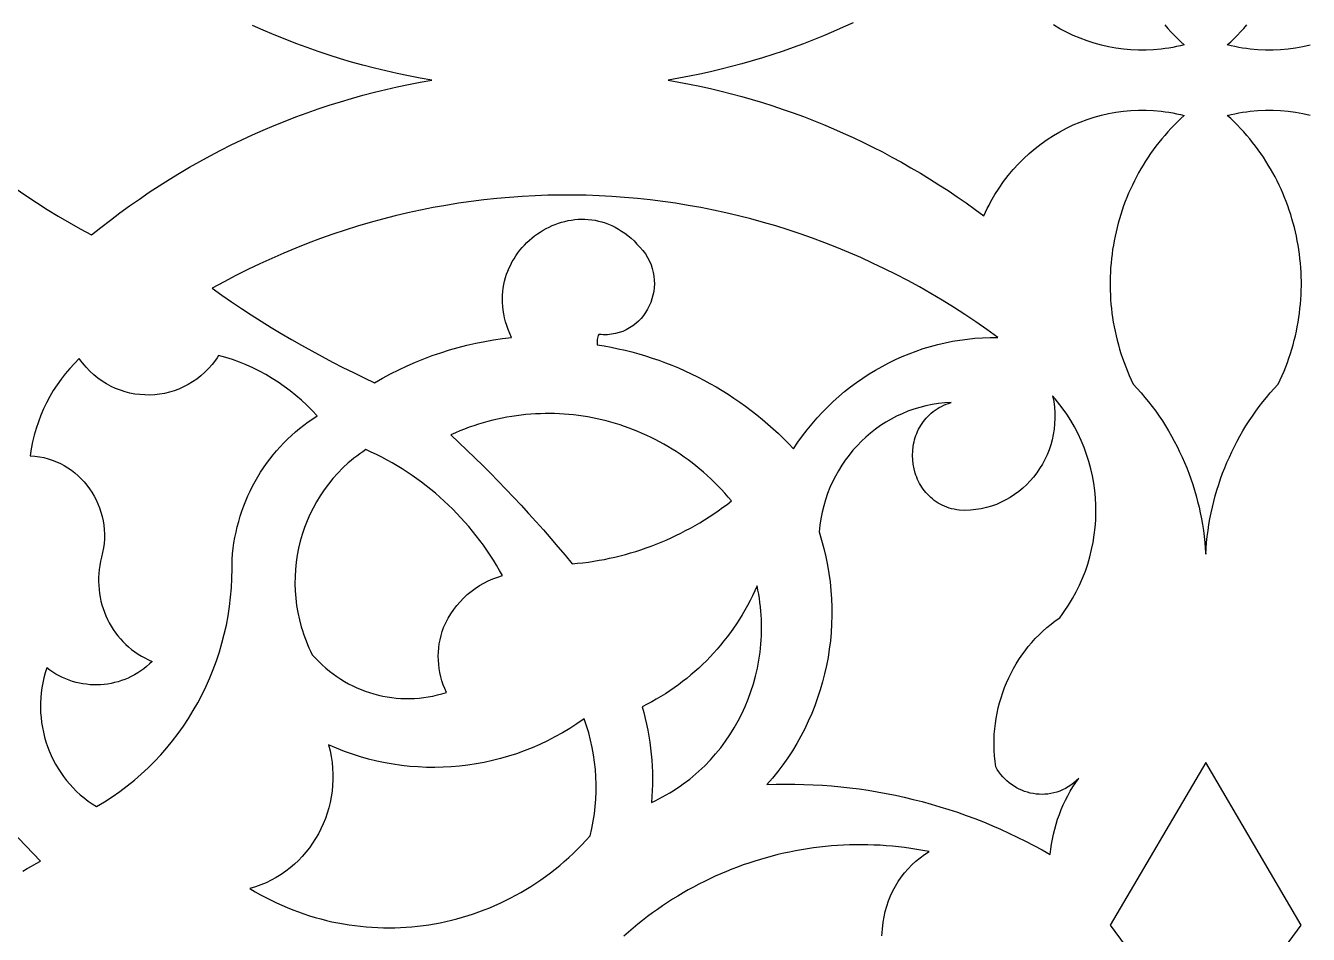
# Model space of a CAD drawing. Extents: x -1429 to -724, y 80 to 630.
# Drawn here: x -1128.4 to -1072.3, y 319.8 to 359.6 of the extents above; entities that cross this region are included whole.
import ezdxf

# ---------------------------------------------------------------- set-up
doc = ezdxf.new("R2010")
doc.units = 0
doc.layers.add('LAYER_1', color=18, linetype='CONTINUOUS')

msp = doc.modelspace()

# ---------------------------------------------------------------- linework, layer by layer
at = {"layer": 'LAYER_1'}
msp.add_lwpolyline([(-1156.799, 357.173, -0.414214), (-1076.799, 437.173, -0.414214), (-996.799, 357.173, -0.414214), (-1076.799, 277.173, -0.414214)], format="xyb", close=True, dxfattribs=at)
for points in [[(-1128.891, 352.451), (-1128.431, 352.129), (-1127.966, 351.817), (-1127.495, 351.513), (-1127.018, 351.219), (-1126.536, 350.935), (-1126.047, 350.66), (-1125.554, 350.396), (-1125.144, 350.725), (-1124.729, 351.047), (-1124.311, 351.362), (-1123.887, 351.67), (-1123.46, 351.97), (-1123.028, 352.263), (-1122.593, 352.549), (-1122.154, 352.827), (-1121.71, 353.097), (-1121.263, 353.36), (-1120.813, 353.616), (-1120.358, 353.863), (-1119.901, 354.104), (-1119.439, 354.336), (-1118.975, 354.561), (-1118.507, 354.778), (-1118.037, 354.987), (-1117.563, 355.189), (-1117.086, 355.382), (-1116.607, 355.568), (-1116.125, 355.746), (-1115.64, 355.916), (-1115.153, 356.078), (-1114.663, 356.232), (-1114.171, 356.378), (-1113.676, 356.516), (-1113.179, 356.646), (-1112.681, 356.768), (-1112.18, 356.881), (-1111.677, 356.987), (-1111.173, 357.084), (-1110.667, 357.173), (-1111.173, 357.262), (-1111.677, 357.36), (-1112.18, 357.465), (-1112.681, 357.579), (-1113.179, 357.7), (-1113.676, 357.83), (-1114.171, 357.968), (-1114.663, 358.114), (-1115.153, 358.268), (-1115.64, 358.43), (-1116.125, 358.6), (-1116.607, 358.778), (-1117.086, 358.964), (-1117.563, 359.158), (-1118.037, 359.359), (-1118.507, 359.568)], [(-1092.226, 359.688), (-1092.657, 359.491), (-1093.09, 359.301), (-1093.526, 359.118), (-1093.965, 358.941), (-1094.405, 358.771), (-1094.849, 358.607), (-1095.294, 358.45), (-1095.742, 358.3), (-1096.191, 358.157), (-1096.643, 358.02), (-1097.096, 357.89), (-1097.552, 357.767), (-1098.009, 357.651), (-1098.468, 357.542), (-1098.929, 357.439), (-1099.391, 357.344), (-1099.855, 357.255), (-1100.32, 357.173), (-1099.855, 357.091), (-1099.391, 357.003), (-1098.929, 356.907), (-1098.468, 356.805), (-1098.009, 356.695), (-1097.552, 356.579), (-1097.096, 356.456), (-1096.643, 356.326), (-1096.191, 356.19), (-1095.742, 356.046), (-1095.294, 355.896), (-1094.849, 355.739), (-1094.405, 355.576), (-1093.965, 355.405), (-1093.526, 355.228), (-1093.09, 355.045), (-1092.657, 354.855), (-1092.226, 354.658), (-1091.797, 354.455), (-1091.372, 354.245), (-1090.949, 354.029), (-1090.529, 353.806), (-1090.112, 353.577), (-1089.698, 353.342), (-1089.287, 353.1), (-1088.88, 352.851), (-1088.475, 352.597), (-1088.074, 352.336), (-1087.676, 352.068), (-1087.282, 351.795), (-1086.891, 351.515), (-1086.504, 351.229), (-1086.431, 351.39), (-1086.356, 351.549), (-1086.277, 351.705), (-1086.195, 351.859), (-1086.023, 352.16), (-1085.839, 352.45), (-1085.644, 352.73), (-1085.439, 353), (-1085.223, 353.259), (-1084.998, 353.507), (-1084.763, 353.744), (-1084.519, 353.969), (-1084.267, 354.183), (-1084.006, 354.385), (-1083.738, 354.575), (-1083.463, 354.753), (-1083.18, 354.918), (-1082.892, 355.071), (-1082.597, 355.211), (-1082.297, 355.338), (-1081.991, 355.452), (-1081.681, 355.552), (-1081.366, 355.639), (-1081.048, 355.711), (-1080.726, 355.77), (-1080.401, 355.814), (-1080.073, 355.844), (-1079.743, 355.858), (-1079.412, 355.858), (-1079.079, 355.843), (-1078.745, 355.813), (-1078.578, 355.792), (-1078.41, 355.767), (-1078.243, 355.738), (-1078.076, 355.705), (-1077.908, 355.668), (-1077.741, 355.627), (-1077.892, 355.488), (-1078.04, 355.346), (-1078.184, 355.202), (-1078.324, 355.056), (-1078.461, 354.906), (-1078.595, 354.754), (-1078.725, 354.6), (-1078.852, 354.444), (-1078.975, 354.285), (-1079.094, 354.124), (-1079.21, 353.96), (-1079.323, 353.795), (-1079.431, 353.627), (-1079.537, 353.458), (-1079.638, 353.287), (-1079.737, 353.114), (-1079.831, 352.939), (-1079.922, 352.762), (-1080.009, 352.583), (-1080.093, 352.404), (-1080.173, 352.222), (-1080.249, 352.039), (-1080.321, 351.855), (-1080.39, 351.669), (-1080.455, 351.482), (-1080.517, 351.294), (-1080.574, 351.104), (-1080.628, 350.914), (-1080.678, 350.722), (-1080.725, 350.53), (-1080.767, 350.336), (-1080.806, 350.142), (-1080.841, 349.947), (-1080.872, 349.752), (-1080.9, 349.555), (-1080.923, 349.358), (-1080.943, 349.161), (-1080.959, 348.963), (-1080.97, 348.765), (-1080.978, 348.566), (-1080.983, 348.367), (-1080.983, 348.168), (-1080.979, 347.969), (-1080.971, 347.769), (-1080.96, 347.57), (-1080.944, 347.371), (-1080.924, 347.172), (-1080.901, 346.973), (-1080.873, 346.774), (-1080.842, 346.576), (-1080.806, 346.377), (-1080.766, 346.18), (-1080.723, 345.983), (-1080.675, 345.786), (-1080.623, 345.59), (-1080.567, 345.395), (-1080.507, 345.2), (-1080.443, 345.007), (-1080.375, 344.814), (-1080.302, 344.622), (-1080.226, 344.431), (-1080.145, 344.241), (-1080.06, 344.052), (-1079.971, 343.865), (-1079.796, 343.675), (-1079.625, 343.482), (-1079.458, 343.285), (-1079.297, 343.084), (-1079.14, 342.88), (-1078.987, 342.673), (-1078.84, 342.462), (-1078.697, 342.249), (-1078.559, 342.032), (-1078.425, 341.812), (-1078.297, 341.59), (-1078.174, 341.364), (-1078.055, 341.136), (-1077.942, 340.906), (-1077.833, 340.672), (-1077.73, 340.437), (-1077.632, 340.199), (-1077.539, 339.959), (-1077.451, 339.716), (-1077.369, 339.472), (-1077.291, 339.225), (-1077.219, 338.977), (-1077.153, 338.727), (-1077.091, 338.475), (-1077.035, 338.222), (-1076.985, 337.967), (-1076.94, 337.711), (-1076.901, 337.453), (-1076.867, 337.194), (-1076.839, 336.934), (-1076.817, 336.673), (-1076.799, 336.411), (-1076.781, 336.673), (-1076.759, 336.934), (-1076.731, 337.194), (-1076.697, 337.453), (-1076.658, 337.711), (-1076.613, 337.967), (-1076.563, 338.222), (-1076.507, 338.475), (-1076.445, 338.727), (-1076.379, 338.977), (-1076.307, 339.225), (-1076.229, 339.472), (-1076.147, 339.716), (-1076.059, 339.959), (-1075.966, 340.199), (-1075.868, 340.437), (-1075.764, 340.672), (-1075.656, 340.906), (-1075.543, 341.136), (-1075.424, 341.364), (-1075.301, 341.59), (-1075.173, 341.812), (-1075.039, 342.032), (-1074.901, 342.249), (-1074.758, 342.462), (-1074.611, 342.673), (-1074.458, 342.88), (-1074.301, 343.084), (-1074.139, 343.285), (-1073.973, 343.482), (-1073.802, 343.675), (-1073.627, 343.865), (-1073.538, 344.052), (-1073.453, 344.241), (-1073.372, 344.431), (-1073.296, 344.622), (-1073.223, 344.814), (-1073.155, 345.007), (-1073.091, 345.2), (-1073.031, 345.395), (-1072.975, 345.59), (-1072.923, 345.786), (-1072.875, 345.983), (-1072.832, 346.18), (-1072.792, 346.377), (-1072.756, 346.576), (-1072.725, 346.774), (-1072.697, 346.973), (-1072.674, 347.172), (-1072.654, 347.371), (-1072.638, 347.57), (-1072.627, 347.769), (-1072.619, 347.969), (-1072.615, 348.168), (-1072.615, 348.367), (-1072.62, 348.566), (-1072.628, 348.765), (-1072.639, 348.963), (-1072.655, 349.161), (-1072.675, 349.358), (-1072.698, 349.555), (-1072.726, 349.752), (-1072.757, 349.947), (-1072.792, 350.142), (-1072.831, 350.336), (-1072.873, 350.53), (-1072.92, 350.722), (-1072.97, 350.914), (-1073.024, 351.104), (-1073.081, 351.294), (-1073.143, 351.482), (-1073.208, 351.669), (-1073.277, 351.855), (-1073.349, 352.039), (-1073.425, 352.222), (-1073.505, 352.404), (-1073.589, 352.583), (-1073.676, 352.762), (-1073.767, 352.939), (-1073.861, 353.114), (-1073.96, 353.287), (-1074.061, 353.458), (-1074.167, 353.627), (-1074.275, 353.795), (-1074.388, 353.96), (-1074.504, 354.124), (-1074.623, 354.285), (-1074.746, 354.444), (-1074.873, 354.6), (-1075.003, 354.754), (-1075.137, 354.906), (-1075.274, 355.056), (-1075.414, 355.202), (-1075.558, 355.346), (-1075.706, 355.488), (-1075.857, 355.627), (-1075.69, 355.668), (-1075.522, 355.705), (-1075.355, 355.738), (-1075.188, 355.767), (-1075.02, 355.792), (-1074.853, 355.813), (-1074.519, 355.843), (-1074.186, 355.858), (-1073.855, 355.858), (-1073.525, 355.844), (-1073.197, 355.814), (-1072.872, 355.77), (-1072.55, 355.711), (-1072.232, 355.639)], [(-1078.595, 359.592), (-1078.461, 359.44), (-1078.324, 359.291), (-1078.184, 359.144), (-1078.04, 359), (-1077.892, 358.858), (-1077.741, 358.72), (-1077.908, 358.679), (-1078.076, 358.642), (-1078.243, 358.609), (-1078.41, 358.58), (-1078.578, 358.555), (-1078.745, 358.534), (-1079.079, 358.503), (-1079.412, 358.488), (-1079.743, 358.488), (-1080.073, 358.503), (-1080.401, 358.532), (-1080.726, 358.577), (-1081.048, 358.635), (-1081.366, 358.708), (-1081.681, 358.794), (-1081.991, 358.895), (-1082.297, 359.008), (-1082.597, 359.135), (-1082.892, 359.275), (-1083.18, 359.428), (-1083.463, 359.593)], [(-1072.232, 358.708), (-1072.55, 358.635), (-1072.872, 358.577), (-1073.197, 358.532), (-1073.525, 358.503), (-1073.855, 358.488), (-1074.186, 358.488), (-1074.519, 358.503), (-1074.853, 358.534), (-1075.02, 358.555), (-1075.188, 358.58), (-1075.355, 358.609), (-1075.522, 358.642), (-1075.69, 358.679), (-1075.857, 358.72), (-1075.706, 358.858), (-1075.558, 359), (-1075.414, 359.144), (-1075.274, 359.291), (-1075.137, 359.44), (-1075.003, 359.592)], [(-1128.561, 322.53), (-1128.371, 322.648), (-1128.178, 322.762), (-1127.983, 322.873), (-1127.786, 322.981), (-1130.051, 325.326)], [(-1090.975, 319.709), (-1090.949, 320.003), (-1090.911, 320.297), (-1090.872, 320.538), (-1090.819, 320.775), (-1090.755, 321.008), (-1090.678, 321.235), (-1090.589, 321.457), (-1090.488, 321.673), (-1090.376, 321.882), (-1090.253, 322.085), (-1090.119, 322.28), (-1089.974, 322.467), (-1089.82, 322.645), (-1089.655, 322.815), (-1089.481, 322.975), (-1089.298, 323.125), (-1089.106, 323.265), (-1088.906, 323.394), (-1089.173, 323.446), (-1089.441, 323.492), (-1089.709, 323.533), (-1089.976, 323.57), (-1090.244, 323.602), (-1090.512, 323.629), (-1090.78, 323.651), (-1091.047, 323.669), (-1091.315, 323.681), (-1091.582, 323.689), (-1091.848, 323.693), (-1092.115, 323.692), (-1092.381, 323.686), (-1092.646, 323.675), (-1092.911, 323.66), (-1093.175, 323.64), (-1093.439, 323.616), (-1093.702, 323.587), (-1093.964, 323.554), (-1094.226, 323.516), (-1094.487, 323.473), (-1094.746, 323.427), (-1095.005, 323.375), (-1095.263, 323.32), (-1095.52, 323.26), (-1095.775, 323.195), (-1096.03, 323.126), (-1096.283, 323.053), (-1096.535, 322.975), (-1096.785, 322.893), (-1097.035, 322.807), (-1097.282, 322.717), (-1097.529, 322.622), (-1097.774, 322.523), (-1098.017, 322.42), (-1098.258, 322.313), (-1098.498, 322.201), (-1098.736, 322.086), (-1098.973, 321.966), (-1099.207, 321.842), (-1099.44, 321.714), (-1099.67, 321.582), (-1099.899, 321.446), (-1100.125, 321.306), (-1100.35, 321.162), (-1100.572, 321.014), (-1100.792, 320.862), (-1101.01, 320.706), (-1101.225, 320.546), (-1101.438, 320.382), (-1101.649, 320.214), (-1101.857, 320.042), (-1102.062, 319.867), (-1102.265, 319.688)]]:
    msp.add_lwpolyline(points, dxfattribs=at)
for points in [[(-1105.586, 352.131), (-1106.146, 352.111), (-1106.706, 352.081), (-1107.266, 352.041), (-1107.825, 351.991), (-1108.384, 351.931), (-1108.942, 351.861), (-1109.499, 351.781), (-1110.056, 351.691), (-1110.611, 351.591), (-1111.164, 351.481), (-1111.717, 351.361), (-1112.268, 351.23), (-1112.817, 351.09), (-1113.365, 350.939), (-1113.911, 350.779), (-1114.455, 350.608), (-1114.997, 350.427), (-1115.536, 350.236), (-1116.073, 350.035), (-1116.608, 349.824), (-1117.139, 349.602), (-1117.669, 349.371), (-1118.195, 349.129), (-1118.718, 348.877), (-1119.238, 348.615), (-1119.755, 348.342), (-1120.268, 348.06), (-1119.847, 347.762), (-1119.422, 347.469), (-1118.994, 347.181), (-1118.563, 346.899), (-1118.129, 346.622), (-1117.692, 346.35), (-1117.252, 346.083), (-1116.809, 345.822), (-1116.363, 345.566), (-1115.915, 345.316), (-1115.463, 345.071), (-1115.009, 344.831), (-1114.552, 344.597), (-1114.092, 344.368), (-1113.629, 344.145), (-1113.165, 343.927), (-1112.817, 344.125), (-1112.465, 344.314), (-1112.108, 344.493), (-1111.748, 344.662), (-1111.383, 344.822), (-1111.015, 344.971), (-1110.644, 345.111), (-1110.269, 345.24), (-1109.891, 345.359), (-1109.51, 345.469), (-1109.126, 345.567), (-1108.74, 345.656), (-1108.351, 345.734), (-1107.961, 345.802), (-1107.568, 345.859), (-1107.174, 345.906), (-1107.254, 346.08), (-1107.325, 346.252), (-1107.387, 346.425), (-1107.439, 346.596), (-1107.483, 346.766), (-1107.518, 346.935), (-1107.545, 347.102), (-1107.563, 347.268), (-1107.574, 347.432), (-1107.576, 347.595), (-1107.571, 347.756), (-1107.558, 347.914), (-1107.538, 348.071), (-1107.511, 348.225), (-1107.478, 348.377), (-1107.437, 348.526), (-1107.39, 348.672), (-1107.337, 348.815), (-1107.278, 348.956), (-1107.213, 349.093), (-1107.142, 349.227), (-1107.066, 349.357), (-1106.984, 349.484), (-1106.898, 349.607), (-1106.806, 349.726), (-1106.71, 349.841), (-1106.609, 349.952), (-1106.504, 350.059), (-1106.395, 350.161), (-1106.283, 350.259), (-1106.166, 350.352), (-1106.046, 350.44), (-1105.923, 350.523), (-1105.796, 350.601), (-1105.667, 350.674), (-1105.535, 350.741), (-1105.401, 350.803), (-1105.264, 350.859), (-1105.125, 350.909), (-1104.985, 350.953), (-1104.842, 350.992), (-1104.698, 351.023), (-1104.553, 351.049), (-1104.407, 351.068), (-1104.26, 351.08), (-1104.112, 351.086), (-1103.964, 351.084), (-1103.815, 351.075), (-1103.667, 351.06), (-1103.518, 351.036), (-1103.37, 351.006), (-1103.222, 350.967), (-1103.075, 350.921), (-1102.929, 350.867), (-1102.784, 350.804), (-1102.64, 350.734), (-1102.498, 350.655), (-1102.357, 350.568), (-1102.218, 350.472), (-1102.082, 350.367), (-1101.947, 350.254), (-1101.816, 350.131), (-1101.686, 349.999), (-1101.56, 349.858), (-1101.433, 349.713), (-1101.32, 349.563), (-1101.222, 349.409), (-1101.139, 349.25), (-1101.07, 349.088), (-1101.015, 348.924), (-1100.973, 348.758), (-1100.945, 348.59), (-1100.929, 348.422), (-1100.926, 348.255), (-1100.935, 348.088), (-1100.955, 347.923), (-1100.988, 347.76), (-1101.031, 347.6), (-1101.086, 347.444), (-1101.151, 347.292), (-1101.226, 347.146), (-1101.311, 347.005), (-1101.405, 346.871), (-1101.509, 346.744), (-1101.622, 346.625), (-1101.743, 346.515), (-1101.872, 346.414), (-1102.01, 346.323), (-1102.154, 346.243), (-1102.307, 346.174), (-1102.466, 346.118), (-1102.631, 346.074), (-1102.803, 346.044), (-1102.981, 346.028), (-1103.164, 346.028), (-1103.258, 346.033), (-1103.352, 346.042), (-1103.378, 345.989), (-1103.399, 345.934), (-1103.415, 345.878), (-1103.426, 345.82), (-1103.432, 345.762), (-1103.434, 345.703), (-1103.43, 345.644), (-1103.421, 345.585), (-1103.115, 345.535), (-1102.811, 345.478), (-1102.509, 345.415), (-1102.208, 345.346), (-1101.909, 345.271), (-1101.612, 345.189), (-1101.317, 345.101), (-1101.024, 345.007), (-1100.733, 344.907), (-1100.445, 344.801), (-1100.159, 344.688), (-1099.875, 344.57), (-1099.593, 344.446), (-1099.315, 344.317), (-1099.038, 344.181), (-1098.765, 344.04), (-1098.494, 343.892), (-1098.227, 343.74), (-1097.962, 343.581), (-1097.7, 343.417), (-1097.442, 343.248), (-1097.187, 343.073), (-1096.935, 342.892), (-1096.687, 342.707), (-1096.442, 342.515), (-1096.2, 342.319), (-1095.963, 342.117), (-1095.729, 341.91), (-1095.499, 341.698), (-1095.273, 341.481), (-1095.051, 341.258), (-1094.833, 341.031), (-1094.642, 341.317), (-1094.443, 341.595), (-1094.237, 341.865), (-1094.024, 342.128), (-1093.803, 342.383), (-1093.575, 342.63), (-1093.341, 342.869), (-1093.1, 343.1), (-1092.853, 343.323), (-1092.599, 343.537), (-1092.34, 343.743), (-1092.075, 343.941), (-1091.804, 344.129), (-1091.529, 344.309), (-1091.248, 344.48), (-1090.962, 344.642), (-1090.672, 344.795), (-1090.377, 344.939), (-1090.078, 345.073), (-1089.774, 345.197), (-1089.467, 345.313), (-1089.157, 345.418), (-1088.843, 345.513), (-1088.526, 345.599), (-1088.206, 345.674), (-1087.883, 345.74), (-1087.557, 345.795), (-1087.229, 345.839), (-1086.899, 345.874), (-1086.567, 345.897), (-1086.234, 345.91), (-1085.899, 345.912), (-1086.375, 346.256), (-1086.857, 346.591), (-1087.342, 346.916), (-1087.833, 347.231), (-1088.327, 347.537), (-1088.825, 347.832), (-1089.328, 348.119), (-1089.834, 348.395), (-1090.343, 348.661), (-1090.857, 348.918), (-1091.374, 349.165), (-1091.894, 349.403), (-1092.417, 349.63), (-1092.943, 349.848), (-1093.472, 350.055), (-1094.004, 350.254), (-1094.539, 350.442), (-1095.076, 350.62), (-1095.615, 350.789), (-1096.157, 350.947), (-1096.701, 351.096), (-1097.246, 351.235), (-1097.794, 351.364), (-1098.344, 351.484), (-1098.895, 351.593), (-1099.447, 351.692), (-1100.001, 351.782), (-1100.556, 351.862), (-1101.112, 351.931), (-1101.67, 351.991), (-1102.228, 352.041), (-1102.786, 352.081), (-1103.346, 352.111), (-1103.905, 352.131), (-1104.465, 352.141), (-1105.026, 352.141)], [(-1120.06, 345.02), (-1120.13, 344.919), (-1120.277, 344.726), (-1120.434, 344.547), (-1120.599, 344.38), (-1120.772, 344.226), (-1120.952, 344.085), (-1121.138, 343.957), (-1121.331, 343.841), (-1121.528, 343.739), (-1121.73, 343.65), (-1121.937, 343.573), (-1122.146, 343.51), (-1122.359, 343.459), (-1122.573, 343.422), (-1122.789, 343.398), (-1123.006, 343.386), (-1123.224, 343.388), (-1123.441, 343.403), (-1123.657, 343.43), (-1123.871, 343.471), (-1124.083, 343.525), (-1124.292, 343.592), (-1124.498, 343.673), (-1124.7, 343.766), (-1124.897, 343.873), (-1125.088, 343.992), (-1125.274, 344.125), (-1125.453, 344.271), (-1125.625, 344.431), (-1125.789, 344.603), (-1125.867, 344.694), (-1125.944, 344.789), (-1126.019, 344.887), (-1126.091, 344.988), (-1126.305, 344.773), (-1126.51, 344.55), (-1126.705, 344.319), (-1126.889, 344.079), (-1127.064, 343.832), (-1127.227, 343.578), (-1127.38, 343.317), (-1127.522, 343.05), (-1127.652, 342.777), (-1127.772, 342.498), (-1127.879, 342.214), (-1127.975, 341.924), (-1128.059, 341.631), (-1128.131, 341.333), (-1128.191, 341.031), (-1128.238, 340.726), (-1128.035, 340.711), (-1127.837, 340.684), (-1127.643, 340.646), (-1127.454, 340.597), (-1127.27, 340.537), (-1127.09, 340.467), (-1126.917, 340.387), (-1126.749, 340.297), (-1126.586, 340.199), (-1126.431, 340.091), (-1126.281, 339.976), (-1126.138, 339.852), (-1126.003, 339.72), (-1125.875, 339.582), (-1125.754, 339.436), (-1125.641, 339.284), (-1125.536, 339.126), (-1125.439, 338.963), (-1125.352, 338.793), (-1125.273, 338.619), (-1125.203, 338.441), (-1125.142, 338.258), (-1125.092, 338.071), (-1125.051, 337.881), (-1125.02, 337.688), (-1125, 337.492), (-1124.991, 337.294), (-1124.993, 337.094), (-1125.006, 336.892), (-1125.03, 336.689), (-1125.067, 336.486), (-1125.115, 336.282), (-1125.158, 336.105), (-1125.192, 335.928), (-1125.218, 335.751), (-1125.235, 335.574), (-1125.245, 335.398), (-1125.247, 335.222), (-1125.24, 335.048), (-1125.227, 334.874), (-1125.205, 334.702), (-1125.176, 334.532), (-1125.14, 334.364), (-1125.097, 334.198), (-1125.046, 334.034), (-1124.988, 333.873), (-1124.924, 333.716), (-1124.853, 333.561), (-1124.775, 333.41), (-1124.691, 333.262), (-1124.6, 333.119), (-1124.504, 332.979), (-1124.401, 332.844), (-1124.291, 332.714), (-1124.177, 332.589), (-1124.056, 332.469), (-1123.93, 332.354), (-1123.798, 332.245), (-1123.66, 332.142), (-1123.518, 332.045), (-1123.37, 331.954), (-1123.217, 331.871), (-1123.06, 331.794), (-1122.897, 331.724), (-1123.017, 331.609), (-1123.142, 331.501), (-1123.269, 331.4), (-1123.401, 331.305), (-1123.535, 331.217), (-1123.673, 331.136), (-1123.813, 331.062), (-1123.955, 330.994), (-1124.1, 330.934), (-1124.247, 330.88), (-1124.395, 330.833), (-1124.545, 330.792), (-1124.697, 330.759), (-1124.849, 330.732), (-1125.003, 330.713), (-1125.157, 330.7), (-1125.311, 330.694), (-1125.466, 330.695), (-1125.62, 330.703), (-1125.774, 330.718), (-1125.928, 330.74), (-1126.081, 330.769), (-1126.233, 330.804), (-1126.383, 330.847), (-1126.532, 330.897), (-1126.68, 330.954), (-1126.825, 331.018), (-1126.969, 331.089), (-1127.11, 331.167), (-1127.248, 331.252), (-1127.384, 331.344), (-1127.516, 331.444), (-1127.584, 331.227), (-1127.641, 331.009), (-1127.69, 330.79), (-1127.728, 330.571), (-1127.757, 330.351), (-1127.777, 330.132), (-1127.787, 329.912), (-1127.788, 329.694), (-1127.78, 329.476), (-1127.764, 329.259), (-1127.738, 329.044), (-1127.704, 328.83), (-1127.661, 328.619), (-1127.609, 328.41), (-1127.549, 328.203), (-1127.481, 327.999), (-1127.404, 327.799), (-1127.319, 327.602), (-1127.227, 327.408), (-1127.126, 327.219), (-1127.018, 327.034), (-1126.902, 326.853), (-1126.778, 326.678), (-1126.647, 326.507), (-1126.508, 326.342), (-1126.362, 326.183), (-1126.209, 326.03), (-1126.048, 325.883), (-1125.881, 325.743), (-1125.707, 325.609), (-1125.526, 325.483), (-1125.338, 325.364), (-1124.988, 325.574), (-1124.647, 325.795), (-1124.315, 326.027), (-1123.992, 326.27), (-1123.679, 326.523), (-1123.375, 326.787), (-1123.081, 327.061), (-1122.797, 327.344), (-1122.523, 327.636), (-1122.26, 327.937), (-1122.007, 328.247), (-1121.764, 328.565), (-1121.532, 328.891), (-1121.311, 329.225), (-1121.101, 329.566), (-1120.903, 329.915), (-1120.716, 330.27), (-1120.541, 330.631), (-1120.377, 330.999), (-1120.226, 331.372), (-1120.086, 331.751), (-1119.959, 332.135), (-1119.845, 332.524), (-1119.743, 332.917), (-1119.654, 333.315), (-1119.578, 333.717), (-1119.515, 334.122), (-1119.466, 334.531), (-1119.43, 334.942), (-1119.408, 335.356), (-1119.4, 335.773), (-1119.405, 336.191), (-1119.384, 336.434), (-1119.356, 336.675), (-1119.321, 336.914), (-1119.28, 337.152), (-1119.231, 337.387), (-1119.176, 337.62), (-1119.114, 337.851), (-1119.046, 338.08), (-1118.972, 338.305), (-1118.891, 338.529), (-1118.804, 338.749), (-1118.711, 338.966), (-1118.611, 339.18), (-1118.506, 339.391), (-1118.395, 339.599), (-1118.278, 339.803), (-1118.155, 340.003), (-1118.026, 340.2), (-1117.892, 340.393), (-1117.753, 340.581), (-1117.608, 340.765), (-1117.457, 340.946), (-1117.302, 341.121), (-1117.141, 341.292), (-1116.975, 341.458), (-1116.804, 341.62), (-1116.628, 341.776), (-1116.447, 341.927), (-1116.262, 342.073), (-1116.072, 342.213), (-1115.877, 342.348), (-1115.677, 342.478), (-1115.9, 342.714), (-1116.131, 342.942), (-1116.368, 343.161), (-1116.613, 343.37), (-1116.864, 343.571), (-1117.121, 343.762), (-1117.385, 343.944), (-1117.655, 344.116), (-1117.93, 344.278), (-1118.21, 344.43), (-1118.496, 344.572), (-1118.786, 344.704), (-1119.081, 344.825), (-1119.381, 344.935), (-1119.684, 345.035), (-1119.992, 345.124)], [(-1083.451, 343.105), (-1083.419, 342.858), (-1083.402, 342.612), (-1083.398, 342.369), (-1083.409, 342.128), (-1083.433, 341.891), (-1083.47, 341.657), (-1083.52, 341.428), (-1083.582, 341.203), (-1083.656, 340.983), (-1083.742, 340.769), (-1083.84, 340.56), (-1083.948, 340.358), (-1084.066, 340.163), (-1084.195, 339.975), (-1084.334, 339.795), (-1084.482, 339.623), (-1084.639, 339.46), (-1084.805, 339.305), (-1084.979, 339.161), (-1085.161, 339.026), (-1085.35, 338.903), (-1085.547, 338.79), (-1085.751, 338.688), (-1085.961, 338.598), (-1086.177, 338.521), (-1086.399, 338.456), (-1086.626, 338.405), (-1086.858, 338.367), (-1087.095, 338.344), (-1087.336, 338.335), (-1087.581, 338.341), (-1087.697, 338.359), (-1087.81, 338.381), (-1087.92, 338.408), (-1088.026, 338.439), (-1088.129, 338.475), (-1088.229, 338.515), (-1088.326, 338.559), (-1088.419, 338.606), (-1088.508, 338.658), (-1088.595, 338.713), (-1088.678, 338.772), (-1088.757, 338.834), (-1088.834, 338.899), (-1088.906, 338.967), (-1088.976, 339.038), (-1089.041, 339.112), (-1089.104, 339.188), (-1089.163, 339.267), (-1089.218, 339.348), (-1089.27, 339.431), (-1089.319, 339.517), (-1089.364, 339.604), (-1089.405, 339.693), (-1089.443, 339.783), (-1089.477, 339.875), (-1089.508, 339.968), (-1089.559, 340.158), (-1089.595, 340.352), (-1089.618, 340.547), (-1089.625, 340.744), (-1089.618, 340.941), (-1089.597, 341.137), (-1089.58, 341.234), (-1089.56, 341.33), (-1089.536, 341.426), (-1089.509, 341.52), (-1089.477, 341.614), (-1089.442, 341.706), (-1089.404, 341.796), (-1089.361, 341.885), (-1089.315, 341.973), (-1089.265, 342.058), (-1089.211, 342.142), (-1089.153, 342.223), (-1089.091, 342.302), (-1089.026, 342.379), (-1088.957, 342.453), (-1088.883, 342.524), (-1088.806, 342.593), (-1088.726, 342.658), (-1088.641, 342.72), (-1088.552, 342.779), (-1088.46, 342.835), (-1088.363, 342.887), (-1088.263, 342.935), (-1088.158, 342.979), (-1088.05, 343.019), (-1087.938, 343.055), (-1088.22, 343.039), (-1088.499, 343.01), (-1088.775, 342.968), (-1089.046, 342.912), (-1089.313, 342.845), (-1089.575, 342.765), (-1089.832, 342.673), (-1090.083, 342.569), (-1090.329, 342.455), (-1090.569, 342.329), (-1090.803, 342.193), (-1091.03, 342.046), (-1091.25, 341.889), (-1091.463, 341.723), (-1091.668, 341.547), (-1091.866, 341.361), (-1092.055, 341.167), (-1092.236, 340.965), (-1092.408, 340.754), (-1092.572, 340.535), (-1092.726, 340.308), (-1092.87, 340.074), (-1093.004, 339.833), (-1093.128, 339.585), (-1093.242, 339.33), (-1093.345, 339.07), (-1093.436, 338.803), (-1093.516, 338.531), (-1093.584, 338.254), (-1093.64, 337.971), (-1093.684, 337.684), (-1093.715, 337.393), (-1093.605, 337.031), (-1093.507, 336.668), (-1093.421, 336.303), (-1093.347, 335.936), (-1093.286, 335.569), (-1093.237, 335.2), (-1093.199, 334.831), (-1093.174, 334.462), (-1093.161, 334.093), (-1093.159, 333.725), (-1093.17, 333.357), (-1093.192, 332.99), (-1093.225, 332.624), (-1093.27, 332.26), (-1093.327, 331.898), (-1093.396, 331.538), (-1093.475, 331.181), (-1093.566, 330.826), (-1093.669, 330.475), (-1093.782, 330.127), (-1093.907, 329.783), (-1094.042, 329.442), (-1094.189, 329.107), (-1094.347, 328.775), (-1094.516, 328.449), (-1094.695, 328.128), (-1094.886, 327.813), (-1095.087, 327.503), (-1095.298, 327.2), (-1095.521, 326.903), (-1095.754, 326.612), (-1095.997, 326.329), (-1095.592, 326.342), (-1095.187, 326.348), (-1094.782, 326.346), (-1094.378, 326.338), (-1093.974, 326.322), (-1093.571, 326.299), (-1093.169, 326.269), (-1092.768, 326.232), (-1092.367, 326.187), (-1091.968, 326.136), (-1091.569, 326.078), (-1091.172, 326.013), (-1090.776, 325.94), (-1090.381, 325.861), (-1089.988, 325.775), (-1089.596, 325.682), (-1089.206, 325.582), (-1088.818, 325.475), (-1088.431, 325.361), (-1088.046, 325.24), (-1087.663, 325.113), (-1087.282, 324.979), (-1086.903, 324.838), (-1086.526, 324.69), (-1086.152, 324.536), (-1085.78, 324.375), (-1085.41, 324.207), (-1085.043, 324.032), (-1084.679, 323.851), (-1084.317, 323.663), (-1083.958, 323.469), (-1083.602, 323.268), (-1083.578, 323.494), (-1083.547, 323.718), (-1083.508, 323.941), (-1083.461, 324.162), (-1083.408, 324.381), (-1083.347, 324.597), (-1083.279, 324.811), (-1083.204, 325.023), (-1083.122, 325.232), (-1083.033, 325.437), (-1082.937, 325.64), (-1082.835, 325.839), (-1082.725, 326.034), (-1082.609, 326.226), (-1082.487, 326.414), (-1082.358, 326.598), (-1082.468, 326.491), (-1082.581, 326.393), (-1082.698, 326.305), (-1082.817, 326.226), (-1082.939, 326.156), (-1083.063, 326.094), (-1083.189, 326.042), (-1083.316, 325.997), (-1083.444, 325.962), (-1083.573, 325.934), (-1083.703, 325.914), (-1083.833, 325.903), (-1083.963, 325.899), (-1084.092, 325.903), (-1084.221, 325.914), (-1084.348, 325.932), (-1084.475, 325.958), (-1084.599, 325.991), (-1084.722, 326.031), (-1084.842, 326.077), (-1084.959, 326.13), (-1085.074, 326.19), (-1085.185, 326.256), (-1085.293, 326.328), (-1085.397, 326.406), (-1085.497, 326.489), (-1085.592, 326.579), (-1085.682, 326.674), (-1085.767, 326.775), (-1085.846, 326.881), (-1085.92, 326.992), (-1085.988, 327.108), (-1086.019, 327.346), (-1086.042, 327.584), (-1086.056, 327.821), (-1086.062, 328.058), (-1086.06, 328.294), (-1086.05, 328.53), (-1086.031, 328.764), (-1086.005, 328.997), (-1085.97, 329.228), (-1085.928, 329.458), (-1085.878, 329.686), (-1085.821, 329.911), (-1085.755, 330.134), (-1085.683, 330.354), (-1085.603, 330.572), (-1085.515, 330.786), (-1085.42, 330.998), (-1085.319, 331.205), (-1085.21, 331.41), (-1085.094, 331.61), (-1084.971, 331.806), (-1084.841, 331.998), (-1084.705, 332.185), (-1084.562, 332.368), (-1084.412, 332.546), (-1084.256, 332.718), (-1084.093, 332.885), (-1083.925, 333.047), (-1083.749, 333.203), (-1083.568, 333.353), (-1083.381, 333.496), (-1083.187, 333.633), (-1083.085, 333.769), (-1082.986, 333.907), (-1082.798, 334.187), (-1082.624, 334.473), (-1082.464, 334.766), (-1082.317, 335.063), (-1082.185, 335.366), (-1082.065, 335.673), (-1081.96, 335.984), (-1081.868, 336.298), (-1081.79, 336.615), (-1081.726, 336.935), (-1081.675, 337.257), (-1081.638, 337.58), (-1081.614, 337.904), (-1081.604, 338.229), (-1081.608, 338.553), (-1081.625, 338.878), (-1081.656, 339.201), (-1081.7, 339.523), (-1081.758, 339.843), (-1081.829, 340.16), (-1081.914, 340.475), (-1082.012, 340.786), (-1082.124, 341.093), (-1082.249, 341.396), (-1082.387, 341.694), (-1082.539, 341.987), (-1082.704, 342.274), (-1082.883, 342.555), (-1083.075, 342.829), (-1083.28, 343.095), (-1083.388, 343.226), (-1083.499, 343.354)], [(-1105.707, 342.574), (-1105.915, 342.57), (-1106.124, 342.56), (-1106.334, 342.547), (-1106.543, 342.529), (-1106.752, 342.507), (-1106.96, 342.481), (-1107.169, 342.45), (-1107.377, 342.415), (-1107.585, 342.375), (-1107.793, 342.331), (-1108, 342.282), (-1108.207, 342.229), (-1108.413, 342.172), (-1108.618, 342.11), (-1108.823, 342.044), (-1109.027, 341.973), (-1109.23, 341.897), (-1109.432, 341.817), (-1109.634, 341.733), (-1109.834, 341.644), (-1109.48, 341.313), (-1109.13, 340.979), (-1108.782, 340.642), (-1108.437, 340.302), (-1108.095, 339.959), (-1107.755, 339.614), (-1107.419, 339.265), (-1107.085, 338.913), (-1106.755, 338.558), (-1106.427, 338.201), (-1106.102, 337.84), (-1105.78, 337.477), (-1105.461, 337.11), (-1105.145, 336.741), (-1104.832, 336.37), (-1104.522, 335.995), (-1104.286, 336.017), (-1104.05, 336.043), (-1103.814, 336.074), (-1103.58, 336.109), (-1103.346, 336.148), (-1103.114, 336.191), (-1102.882, 336.239), (-1102.651, 336.291), (-1102.422, 336.347), (-1102.193, 336.407), (-1101.966, 336.471), (-1101.74, 336.54), (-1101.515, 336.613), (-1101.291, 336.689), (-1101.069, 336.77), (-1100.848, 336.855), (-1100.629, 336.944), (-1100.411, 337.037), (-1100.195, 337.134), (-1099.981, 337.234), (-1099.768, 337.339), (-1099.557, 337.448), (-1099.348, 337.56), (-1099.14, 337.677), (-1098.935, 337.797), (-1098.731, 337.921), (-1098.53, 338.049), (-1098.33, 338.181), (-1098.133, 338.317), (-1097.938, 338.456), (-1097.745, 338.599), (-1097.554, 338.746), (-1097.697, 338.916), (-1097.843, 339.083), (-1097.992, 339.246), (-1098.144, 339.405), (-1098.298, 339.56), (-1098.454, 339.712), (-1098.614, 339.86), (-1098.775, 340.004), (-1098.939, 340.144), (-1099.106, 340.281), (-1099.275, 340.414), (-1099.445, 340.543), (-1099.618, 340.668), (-1099.794, 340.79), (-1099.971, 340.907), (-1100.15, 341.021), (-1100.331, 341.131), (-1100.514, 341.237), (-1100.698, 341.339), (-1100.884, 341.437), (-1101.072, 341.531), (-1101.262, 341.621), (-1101.453, 341.707), (-1101.645, 341.789), (-1101.839, 341.867), (-1102.034, 341.942), (-1102.231, 342.012), (-1102.429, 342.078), (-1102.627, 342.14), (-1102.827, 342.198), (-1103.028, 342.252), (-1103.23, 342.302), (-1103.433, 342.347), (-1103.637, 342.389), (-1103.841, 342.426), (-1104.047, 342.46), (-1104.252, 342.489), (-1104.459, 342.514), (-1104.666, 342.534), (-1104.873, 342.551), (-1105.081, 342.563), (-1105.289, 342.571), (-1105.498, 342.575)], [(-1113.682, 340.905), (-1113.815, 340.812), (-1113.945, 340.716), (-1114.073, 340.617), (-1114.197, 340.515), (-1114.319, 340.411), (-1114.554, 340.195), (-1114.777, 339.969), (-1114.988, 339.734), (-1115.187, 339.49), (-1115.375, 339.238), (-1115.55, 338.978), (-1115.712, 338.711), (-1115.862, 338.437), (-1116, 338.157), (-1116.125, 337.871), (-1116.236, 337.579), (-1116.335, 337.283), (-1116.421, 336.983), (-1116.493, 336.679), (-1116.552, 336.372), (-1116.598, 336.062), (-1116.63, 335.75), (-1116.648, 335.436), (-1116.652, 335.121), (-1116.642, 334.806), (-1116.617, 334.49), (-1116.579, 334.174), (-1116.526, 333.859), (-1116.458, 333.546), (-1116.376, 333.234), (-1116.329, 333.079), (-1116.278, 332.925), (-1116.224, 332.771), (-1116.166, 332.619), (-1116.104, 332.467), (-1116.038, 332.316), (-1115.969, 332.166), (-1115.896, 332.016), (-1115.755, 331.861), (-1115.61, 331.711), (-1115.46, 331.568), (-1115.306, 331.431), (-1115.148, 331.3), (-1114.986, 331.176), (-1114.82, 331.058), (-1114.651, 330.947), (-1114.479, 330.842), (-1114.303, 330.744), (-1114.124, 330.653), (-1113.943, 330.568), (-1113.759, 330.49), (-1113.573, 330.419), (-1113.385, 330.355), (-1113.194, 330.297), (-1113.002, 330.247), (-1112.808, 330.204), (-1112.613, 330.167), (-1112.416, 330.138), (-1112.218, 330.116), (-1112.019, 330.102), (-1111.82, 330.094), (-1111.62, 330.094), (-1111.42, 330.102), (-1111.219, 330.116), (-1111.019, 330.139), (-1110.819, 330.168), (-1110.619, 330.206), (-1110.42, 330.251), (-1110.221, 330.304), (-1110.024, 330.364), (-1110.099, 330.532), (-1110.166, 330.702), (-1110.223, 330.876), (-1110.272, 331.051), (-1110.311, 331.229), (-1110.342, 331.407), (-1110.363, 331.588), (-1110.376, 331.769), (-1110.379, 331.95), (-1110.374, 332.131), (-1110.359, 332.312), (-1110.335, 332.493), (-1110.302, 332.672), (-1110.26, 332.85), (-1110.209, 333.026), (-1110.148, 333.2), (-1110.054, 333.409), (-1109.948, 333.61), (-1109.832, 333.804), (-1109.706, 333.99), (-1109.571, 334.167), (-1109.426, 334.337), (-1109.273, 334.497), (-1109.111, 334.648), (-1108.941, 334.789), (-1108.764, 334.92), (-1108.58, 335.041), (-1108.389, 335.151), (-1108.192, 335.25), (-1107.988, 335.338), (-1107.78, 335.413), (-1107.566, 335.477), (-1107.695, 335.707), (-1107.829, 335.933), (-1107.968, 336.156), (-1108.11, 336.376), (-1108.256, 336.593), (-1108.407, 336.806), (-1108.561, 337.016), (-1108.72, 337.222), (-1108.882, 337.425), (-1109.048, 337.624), (-1109.218, 337.82), (-1109.391, 338.012), (-1109.568, 338.2), (-1109.749, 338.385), (-1109.933, 338.565), (-1110.121, 338.742), (-1110.312, 338.915), (-1110.506, 339.083), (-1110.704, 339.248), (-1110.905, 339.409), (-1111.109, 339.565), (-1111.316, 339.717), (-1111.526, 339.865), (-1111.739, 340.009), (-1111.956, 340.148), (-1112.175, 340.283), (-1112.396, 340.413), (-1112.621, 340.539), (-1112.848, 340.66), (-1113.078, 340.777), (-1113.311, 340.888), (-1113.546, 340.995)], [(-1096.528, 334.809), (-1096.63, 334.595), (-1096.737, 334.384), (-1096.847, 334.176), (-1096.962, 333.971), (-1097.081, 333.768), (-1097.204, 333.569), (-1097.332, 333.372), (-1097.463, 333.179), (-1097.598, 332.989), (-1097.737, 332.803), (-1097.88, 332.619), (-1098.027, 332.439), (-1098.177, 332.262), (-1098.331, 332.089), (-1098.489, 331.92), (-1098.65, 331.754), (-1098.815, 331.591), (-1098.983, 331.433), (-1099.155, 331.278), (-1099.33, 331.127), (-1099.508, 330.98), (-1099.689, 330.837), (-1099.873, 330.698), (-1100.061, 330.563), (-1100.251, 330.432), (-1100.445, 330.306), (-1100.641, 330.183), (-1100.84, 330.065), (-1101.042, 329.952), (-1101.247, 329.843), (-1101.455, 329.738), (-1101.385, 329.483), (-1101.321, 329.226), (-1101.263, 328.967), (-1101.211, 328.708), (-1101.164, 328.447), (-1101.124, 328.186), (-1101.09, 327.923), (-1101.061, 327.66), (-1101.039, 327.397), (-1101.022, 327.132), (-1101.012, 326.868), (-1101.007, 326.603), (-1101.009, 326.338), (-1101.016, 326.073), (-1101.03, 325.808), (-1101.049, 325.543), (-1100.885, 325.62), (-1100.723, 325.701), (-1100.564, 325.785), (-1100.407, 325.872), (-1100.252, 325.963), (-1100.1, 326.056), (-1099.95, 326.153), (-1099.803, 326.253), (-1099.658, 326.356), (-1099.516, 326.462), (-1099.377, 326.571), (-1099.24, 326.682), (-1098.975, 326.914), (-1098.72, 327.156), (-1098.476, 327.409), (-1098.244, 327.671), (-1098.023, 327.943), (-1097.814, 328.224), (-1097.617, 328.513), (-1097.432, 328.81), (-1097.259, 329.115), (-1097.099, 329.427), (-1096.952, 329.745), (-1096.818, 330.07), (-1096.697, 330.401), (-1096.59, 330.737), (-1096.496, 331.078), (-1096.416, 331.423), (-1096.351, 331.773), (-1096.299, 332.126), (-1096.263, 332.482), (-1096.25, 332.661), (-1096.24, 332.841), (-1096.235, 333.021), (-1096.233, 333.202), (-1096.236, 333.383), (-1096.242, 333.565), (-1096.251, 333.747), (-1096.265, 333.929), (-1096.283, 334.111), (-1096.304, 334.294), (-1096.33, 334.477), (-1096.36, 334.66), (-1096.393, 334.842), (-1096.431, 335.025)], [(-1104.311, 328.994), (-1104.627, 328.79), (-1104.948, 328.597), (-1105.274, 328.416), (-1105.604, 328.246), (-1105.938, 328.087), (-1106.276, 327.94), (-1106.618, 327.804), (-1106.963, 327.68), (-1107.311, 327.567), (-1107.662, 327.466), (-1108.015, 327.377), (-1108.371, 327.299), (-1108.729, 327.233), (-1109.088, 327.178), (-1109.449, 327.136), (-1109.81, 327.105), (-1110.173, 327.086), (-1110.536, 327.078), (-1110.899, 327.083), (-1111.263, 327.099), (-1111.626, 327.127), (-1111.989, 327.167), (-1112.351, 327.219), (-1112.711, 327.283), (-1113.071, 327.359), (-1113.428, 327.447), (-1113.784, 327.547), (-1114.138, 327.659), (-1114.489, 327.784), (-1114.837, 327.92), (-1115.183, 328.068), (-1115.118, 327.813), (-1115.067, 327.556), (-1115.029, 327.3), (-1115.004, 327.045), (-1114.992, 326.791), (-1114.992, 326.537), (-1115.004, 326.286), (-1115.028, 326.037), (-1115.064, 325.79), (-1115.112, 325.547), (-1115.171, 325.307), (-1115.241, 325.071), (-1115.321, 324.838), (-1115.413, 324.611), (-1115.515, 324.389), (-1115.627, 324.172), (-1115.749, 323.961), (-1115.881, 323.756), (-1116.022, 323.558), (-1116.173, 323.367), (-1116.333, 323.183), (-1116.501, 323.007), (-1116.679, 322.84), (-1116.864, 322.681), (-1117.058, 322.532), (-1117.26, 322.392), (-1117.47, 322.262), (-1117.687, 322.142), (-1117.911, 322.033), (-1118.143, 321.935), (-1118.382, 321.849), (-1118.627, 321.775), (-1118.398, 321.638), (-1118.167, 321.507), (-1117.934, 321.382), (-1117.699, 321.263), (-1117.463, 321.149), (-1117.226, 321.042), (-1116.987, 320.939), (-1116.746, 320.843), (-1116.504, 320.752), (-1116.261, 320.667), (-1116.017, 320.587), (-1115.772, 320.513), (-1115.526, 320.445), (-1115.279, 320.382), (-1115.032, 320.325), (-1114.783, 320.273), (-1114.534, 320.227), (-1114.285, 320.186), (-1114.035, 320.151), (-1113.785, 320.122), (-1113.534, 320.098), (-1113.284, 320.079), (-1113.033, 320.066), (-1112.782, 320.059), (-1112.532, 320.057), (-1112.281, 320.06), (-1112.031, 320.069), (-1111.781, 320.083), (-1111.531, 320.103), (-1111.283, 320.127), (-1111.034, 320.158), (-1110.787, 320.193), (-1110.54, 320.234), (-1110.294, 320.281), (-1110.049, 320.332), (-1109.804, 320.389), (-1109.562, 320.452), (-1109.32, 320.519), (-1109.079, 320.592), (-1108.84, 320.67), (-1108.603, 320.753), (-1108.367, 320.842), (-1108.132, 320.935), (-1107.899, 321.034), (-1107.668, 321.138), (-1107.439, 321.247), (-1107.212, 321.362), (-1106.987, 321.481), (-1106.764, 321.606), (-1106.544, 321.736), (-1106.325, 321.871), (-1106.11, 322.011), (-1105.896, 322.156), (-1105.685, 322.306), (-1105.477, 322.461), (-1105.272, 322.621), (-1105.069, 322.786), (-1104.869, 322.957), (-1104.673, 323.132), (-1104.479, 323.312), (-1104.288, 323.497), (-1104.101, 323.687), (-1103.917, 323.882), (-1103.737, 324.082), (-1103.663, 324.402), (-1103.601, 324.723), (-1103.552, 325.045), (-1103.514, 325.369), (-1103.488, 325.693), (-1103.475, 326.018), (-1103.474, 326.343), (-1103.484, 326.667), (-1103.507, 326.991), (-1103.542, 327.314), (-1103.588, 327.636), (-1103.647, 327.955), (-1103.717, 328.273), (-1103.8, 328.588), (-1103.894, 328.901), (-1104, 329.21)], [(-1080.975, 320.177), (-1076.799, 314.501), (-1072.623, 320.177), (-1076.799, 327.288)]]:
    msp.add_lwpolyline(points, close=True, dxfattribs=at)

doc.saveas('drawing.dxf')
